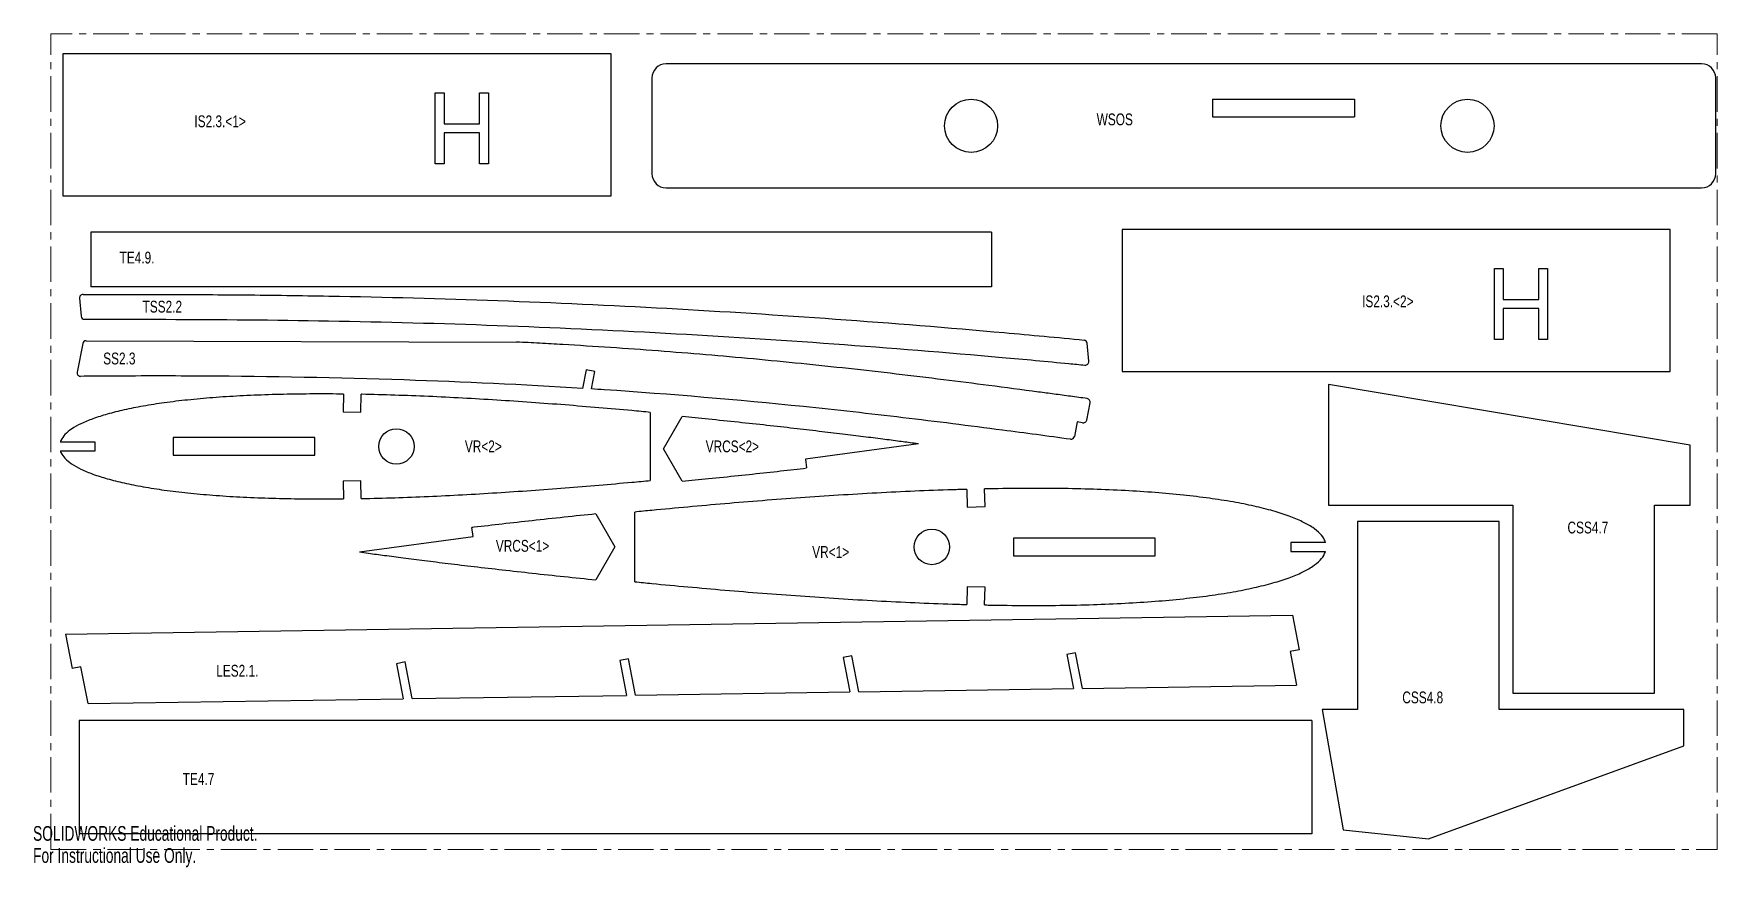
# Model space of a CAD drawing. Header units: inches. Extents: x 0 to 23.8, y 0 to 11.8.
import ezdxf

# ---------------------------------------------------------------- set-up
doc = ezdxf.new("R2010")
doc.units = ezdxf.units.IN
doc.header["$MEASUREMENT"] = 0
doc.linetypes.add('CENTERX2', pattern=[0.8, 0.5, -0.1, 0.1, -0.1])
doc.layers.add('PART_NAMES', color=1, linetype='Continuous')
doc.styles.add('SLDTEXTSTYLE0', font='TXT', dxfattribs={"width": 0.75})
doc.styles.add('SLDTEXTSTYLE1', font='TXT', dxfattribs={"width": 0.7})

msp = doc.modelspace()

# ---------------------------------------------------------------- linework, layer by layer
at = {"color": 7, "linetype": 'CENTERX2', "lineweight": 18}
for p, q in [((0.25, 0.25), (0.25, 11.75)), ((23.75, 11.75), (0.25, 11.75)), ((23.75, 0.25), (23.75, 11.75)), ((0.25, 0.25), (23.75, 0.25))]:
    msp.add_line(p, q, dxfattribs=at)
at = {"color": 7, "linetype": 'Continuous', "lineweight": 25}
for p, q in [((8.152, 11.466), (0.422, 11.466)), ((0.422, 11.466), (0.422, 9.466)), ((8.152, 9.466), (8.152, 11.466)), ((23.527, 11.326), (8.927, 11.326)), ((8.727, 11.126), (8.727, 9.776)), ((23.727, 9.776), (23.727, 11.126)), ((5.672, 10.916), (5.797, 10.916)), ((5.672, 9.916), (5.672, 10.916)), ((5.797, 10.916), (5.797, 10.478)), ((6.297, 10.916), (6.422, 10.916)), ((6.297, 10.478), (6.297, 10.916)), ((6.422, 10.916), (6.422, 9.916)), ((16.633, 10.826), (16.633, 10.576)), ((16.633, 10.826), (18.633, 10.826)), ((18.633, 10.826), (18.633, 10.576)), ((5.797, 10.478), (6.297, 10.478)), ((16.633, 10.576), (18.633, 10.576)), ((5.797, 10.353), (5.797, 9.916)), ((6.297, 10.353), (5.797, 10.353)), ((6.297, 9.916), (6.297, 10.353)), ((5.797, 9.916), (5.672, 9.916)), ((6.422, 9.916), (6.297, 9.916)), ((8.927, 9.576), (23.527, 9.576)), ((0.422, 9.466), (8.152, 9.466)), ((13.517, 8.952), (0.817, 8.952)), ((0.817, 8.952), (0.817, 8.182)), ((13.517, 8.952), (13.517, 8.182)), ((23.087, 8.989), (15.357, 8.989)), ((15.357, 8.989), (15.357, 6.989)), ((23.087, 6.989), (23.087, 8.989)), ((20.607, 8.439), (20.732, 8.439)), ((20.607, 7.439), (20.607, 8.439)), ((20.732, 8.439), (20.732, 8.002)), ((21.232, 8.439), (21.357, 8.439)), ((21.232, 8.002), (21.232, 8.439)), ((21.357, 8.439), (21.357, 7.439)), ((13.517, 8.182), (0.817, 8.182)), ((0.655, 8.019), (0.677, 7.769)), ((20.732, 8.002), (21.232, 8.002)), ((20.732, 7.877), (20.732, 7.439)), ((21.232, 7.877), (20.732, 7.877)), ((21.232, 7.439), (21.232, 7.877)), ((0.7, 7.381), (0.621, 6.979)), ((0.749, 7.421), (6.819, 7.403)), ((14.887, 7.132), (14.865, 7.386)), ((20.732, 7.439), (20.607, 7.439)), ((21.357, 7.439), (21.232, 7.439)), ((7.799, 7.011), (7.748, 6.749)), ((7.922, 6.986), (7.799, 7.011)), ((7.874, 6.741), (7.922, 6.986)), ((15.357, 6.989), (23.087, 6.989)), ((4.378, 6.669), (4.374, 6.419)), ((4.624, 6.416), (4.628, 6.666)), ((18.265, 6.802), (18.265, 5.102)), ((23.365, 5.947), (18.265, 6.802)), ((4.374, 6.419), (4.624, 6.416)), ((8.704, 6.411), (8.704, 5.45)), ((14.858, 6.303), (14.905, 6.547)), ((8.89, 5.896), (9.153, 6.351)), ((14.725, 6.278), (14.685, 6.072)), ((14.799, 6.264), (14.725, 6.278)), ((0.874, 5.993), (0.386, 5.993)), ((0.874, 5.868), (0.874, 5.993)), ((3.974, 6.056), (1.974, 6.056)), ((1.974, 6.056), (1.974, 5.806)), ((3.974, 5.806), (3.974, 6.056)), ((12.484, 5.967), (10.891, 5.751)), ((23.365, 5.102), (23.365, 5.947)), ((0.386, 5.868), (0.874, 5.868)), ((1.974, 5.806), (3.974, 5.806)), ((9.153, 5.44), (8.89, 5.896)), ((10.891, 5.751), (10.908, 5.627)), ((4.624, 5.446), (4.374, 5.443)), ((4.374, 5.443), (4.378, 5.193)), ((4.628, 5.196), (4.624, 5.446)), ((13.168, 5.326), (13.174, 5.076)), ((13.424, 5.082), (13.418, 5.332)), ((8.484, 4.023), (8.484, 5.006)), ((13.174, 5.076), (13.424, 5.082)), ((18.265, 5.102), (20.865, 5.102)), ((20.865, 5.102), (20.865, 2.452)), ((22.865, 2.452), (22.865, 5.102)), ((22.865, 5.102), (23.365, 5.102)), ((6.204, 4.663), (6.187, 4.787)), ((7.938, 4.979), (8.206, 4.514)), ((18.676, 4.874), (18.676, 2.224)), ((20.676, 4.874), (18.676, 4.874)), ((20.676, 2.224), (20.676, 4.874)), ((4.603, 4.443), (6.204, 4.663)), ((8.206, 4.514), (7.938, 4.05)), ((15.824, 4.639), (13.824, 4.639)), ((13.824, 4.639), (13.824, 4.389)), ((15.824, 4.389), (15.824, 4.639)), ((18.223, 4.577), (17.734, 4.577)), ((17.734, 4.577), (17.734, 4.452)), ((13.824, 4.389), (15.824, 4.389)), ((17.734, 4.452), (18.223, 4.452)), ((13.174, 3.952), (13.168, 3.702)), ((13.424, 3.946), (13.174, 3.952)), ((13.418, 3.696), (13.424, 3.946)), ((0.459, 3.286), (17.758, 3.55)), ((17.758, 3.55), (17.852, 3.064)), ((0.459, 3.286), (0.553, 2.8)), ((5.247, 2.892), (5.125, 2.868)), ((5.125, 2.868), (5.221, 2.374)), ((5.348, 2.376), (5.247, 2.892)), ((8.397, 2.937), (8.274, 2.913)), ((8.274, 2.913), (8.37, 2.422)), ((8.497, 2.424), (8.397, 2.937)), ((11.547, 2.981), (11.424, 2.957)), ((11.424, 2.957), (11.519, 2.47)), ((11.646, 2.472), (11.547, 2.981)), ((14.699, 3.022), (14.577, 2.998)), ((14.577, 2.998), (14.671, 2.518)), ((14.797, 2.52), (14.699, 3.022)), ((17.852, 3.064), (17.725, 3.039)), ((17.725, 3.039), (17.817, 2.566)), ((0.676, 2.824), (0.553, 2.8)), ((0.777, 2.306), (0.676, 2.824)), ((5.348, 2.376), (8.37, 2.422)), ((8.497, 2.424), (11.519, 2.47)), ((11.646, 2.472), (14.671, 2.518)), ((14.797, 2.52), (17.817, 2.566)), ((20.865, 2.452), (22.865, 2.452)), ((0.777, 2.306), (5.221, 2.374)), ((18.176, 2.224), (18.476, 0.524)), ((18.676, 2.224), (18.176, 2.224)), ((23.276, 2.224), (20.676, 2.224)), ((23.276, 1.71), (23.276, 2.224)), ((18.032, 2.068), (0.652, 2.068)), ((0.652, 2.068), (0.652, 0.468)), ((18.032, 2.068), (18.032, 0.468)), ((19.676, 0.399), (23.276, 1.71)), ((18.476, 0.524), (19.676, 0.399)), ((18.032, 0.468), (0.652, 0.468))]:
    msp.add_line(p, q, dxfattribs=at)
for centre, radius in [((13.227, 10.451), 0.375), ((20.227, 10.451), 0.375), ((5.124, 5.931), 0.25), ((12.674, 4.514), 0.25)]:
    msp.add_circle(centre, radius, dxfattribs=at)
for centre, radius, start, end in [((8.927, 11.126), 0.2, 90, 180), ((23.527, 11.126), 0.2, 0, 90), ((8.927, 9.776), 0.2, 180, 270), ((23.527, 9.776), 0.2, 270, 0), ((0.705, 8.023), 0.05, 90.1303, 185), ((0.727, 7.773), 0.05, 185, 270.1253), ((0.749, 7.371), 0.05, 89.8235, 168.8932), ((14.815, 7.381), 0.05, 5, 84.4429), ((14.837, 7.128), 0.05, 264.4221, 5), ((0.67, 6.969), 0.05, 168.8932, 270.5892), ((14.856, 6.556), 0.05, 348.8932, 82.2324), ((14.809, 6.313), 0.05, 258.8932, 348.8932), ((14.636, 6.082), 0.05, 262.2662, 348.8932)]:
    msp.add_arc(centre, radius, start, end, dxfattribs=at)
for points, knots in [([(0.705, 8.073), (1.066, 8.074), (1.427, 8.074), (2.186, 8.073), (2.583, 8.071), (3.378, 8.064), (3.775, 8.058), (4.967, 8.038), (5.762, 8.016), (7.35, 7.959), (8.144, 7.922), (9.732, 7.835), (10.525, 7.784), (12.11, 7.67), (12.903, 7.606), (14.07, 7.502), (14.445, 7.467), (14.82, 7.431)], [0.5966082, 0.5966082, 0.5966082, 0.5966082, 0.625, 0.625, 0.65625, 0.65625, 0.6875, 0.6875, 0.75, 0.75, 0.8125, 0.8125, 0.875, 0.875, 0.9375, 0.9375, 0.9671219, 0.9671219, 0.9671219, 0.9671219]), ([(0.727, 7.723), (0.91, 7.724), (1.292, 7.724), (2.439, 7.723), (4.195, 7.708), (7.336, 7.624), (10.502, 7.448), (13.189, 7.232), (14.368, 7.123), (14.757, 7.085), (14.832, 7.078)], [0.5971671, 0.5971671, 0.5971671, 0.5971671, 0.611587, 0.627212, 0.6875, 0.75, 0.875, 0.9375, 0.9624107, 0.9683461, 0.9683461, 0.9683461, 0.9683461]), ([(14.863, 6.606), (14.785, 6.617), (14.63, 6.638), (14.401, 6.668), (14.018, 6.72), (13.498, 6.788), (12.829, 6.873), (12.17, 6.953), (11.276, 7.054), (10.382, 7.145), (9.486, 7.224), (8.815, 7.278), (8.142, 7.326), (7.586, 7.361), (7.144, 7.386), (6.927, 7.397), (6.819, 7.403)], [0, 0, 0, 0, 0.0294171, 0.0579663, 0.0856476, 0.1729209, 0.2524393, 0.3358308, 0.4192231, 0.5860175, 0.6694548, 0.7527951, 0.8358639, 0.9195811, 0.959657, 1, 1, 1, 1]), ([(7.748, 6.749), (6.911, 6.801), (5.134, 6.884), (2.923, 6.925), (1.466, 6.925), (0.886, 6.921), (0.736, 6.92), (0.671, 6.919)], [0.6385725, 0.6385725, 0.6385725, 0.6385725, 0.75, 0.875, 0.9319535, 0.9432946, 0.9519185, 0.9519185, 0.9519185, 0.9519185]), ([(4.378, 6.669), (4.312, 6.67), (4.099, 6.672), (3.746, 6.67), (3.325, 6.661), (2.923, 6.644), (2.543, 6.62), (2.188, 6.588), (1.86, 6.549), (1.561, 6.502), (1.292, 6.449), (1.056, 6.391), (0.852, 6.326), (0.684, 6.258), (0.55, 6.184), (0.453, 6.107), (0.401, 6.04), (0.388, 6.001), (0.386, 5.993)], [0.6654394, 0.6654394, 0.6654394, 0.6654394, 0.681178, 0.7161298, 0.7497181, 0.7817483, 0.8120365, 0.8404153, 0.8667321, 0.8908491, 0.9126518, 0.9320463, 0.9489729, 0.9634132, 0.9754213, 0.9851752, 0.9930911, 0.9949793, 0.9949793, 0.9949793, 0.9949793]), ([(8.704, 6.411), (8.618, 6.42), (8.376, 6.442), (7.976, 6.477), (7.502, 6.516), (7.022, 6.552), (6.539, 6.584), (6.057, 6.613), (5.577, 6.636), (5.103, 6.654), (4.787, 6.663), (4.63, 6.666), (4.628, 6.666)], [0.3207638, 0.3207638, 0.3207638, 0.3207638, 0.3415169, 0.3787011, 0.4165753, 0.4549022, 0.4934472, 0.5319715, 0.5702371, 0.6080126, 0.6450663, 0.6455627, 0.6455627, 0.6455627, 0.6455627]), ([(14.629, 6.032), (14.309, 6.076), (13.521, 6.181), (12.266, 6.34), (10.396, 6.548), (8.932, 6.672), (7.934, 6.737), (7.874, 6.741)], [0.3322791, 0.3322791, 0.3322791, 0.3322791, 0.375, 0.4375, 0.5, 0.625, 0.6329856, 0.6329856, 0.6329856, 0.6329856]), ([(12.484, 5.967), (12.463, 5.97), (12.374, 5.982), (12.207, 6.004), (11.971, 6.035), (11.702, 6.069), (11.403, 6.106), (11.075, 6.145), (10.721, 6.186), (10.341, 6.229), (9.939, 6.272), (9.541, 6.313), (9.276, 6.339), (9.153, 6.351)], [0.0331501, 0.0331501, 0.0331501, 0.0331501, 0.0382266, 0.0544813, 0.0734448, 0.0949988, 0.1190064, 0.1453189, 0.1737703, 0.2041837, 0.2363707, 0.2701295, 0.2997622, 0.2997622, 0.2997622, 0.2997622]), ([(0.386, 5.868), (0.388, 5.861), (0.401, 5.822), (0.453, 5.755), (0.55, 5.678), (0.684, 5.604), (0.852, 5.535), (1.056, 5.471), (1.292, 5.412), (1.561, 5.36), (1.86, 5.313), (2.188, 5.274), (2.543, 5.242), (2.923, 5.217), (3.325, 5.201), (3.746, 5.192), (4.099, 5.19), (4.312, 5.192), (4.378, 5.193)], [0.0050207, 0.0050207, 0.0050207, 0.0050207, 0.0069089, 0.0148248, 0.0245787, 0.0365868, 0.0510271, 0.0679537, 0.0873482, 0.1091509, 0.1332679, 0.1595847, 0.1879635, 0.2182517, 0.2502819, 0.2838702, 0.318822, 0.3345606, 0.3345606, 0.3345606, 0.3345606]), ([(9.153, 5.44), (9.276, 5.452), (9.541, 5.478), (9.939, 5.52), (10.341, 5.563), (10.662, 5.599), (10.848, 5.62), (10.908, 5.627)], [0.7002378, 0.7002378, 0.7002378, 0.7002378, 0.7298705, 0.7636293, 0.7958163, 0.8262297, 0.8405765, 0.8405765, 0.8405765, 0.8405765]), ([(4.628, 5.196), (4.63, 5.196), (4.787, 5.199), (5.103, 5.207), (5.577, 5.226), (6.057, 5.249), (6.539, 5.278), (7.022, 5.31), (7.502, 5.346), (7.976, 5.385), (8.376, 5.42), (8.618, 5.442), (8.704, 5.45)], [0.3544373, 0.3544373, 0.3544373, 0.3544373, 0.3549337, 0.3919874, 0.4297629, 0.4680285, 0.5065528, 0.5450978, 0.5834247, 0.6212989, 0.6584831, 0.6792362, 0.6792362, 0.6792362, 0.6792362]), ([(13.168, 5.326), (13.1, 5.324), (12.855, 5.317), (12.432, 5.301), (11.897, 5.275), (11.359, 5.243), (10.821, 5.207), (10.286, 5.167), (9.757, 5.123), (9.239, 5.078), (8.815, 5.038), (8.565, 5.014), (8.484, 5.006)], [0.3774297, 0.3774297, 0.3774297, 0.3774297, 0.3919874, 0.4297629, 0.4680285, 0.5065528, 0.5450978, 0.5834247, 0.6212989, 0.6584831, 0.6947496, 0.7122315, 0.7122315, 0.7122315, 0.7122315]), ([(18.223, 4.577), (18.22, 4.588), (18.206, 4.634), (18.146, 4.71), (18.038, 4.797), (17.889, 4.878), (17.701, 4.955), (17.474, 5.027), (17.21, 5.093), (16.911, 5.152), (16.577, 5.203), (16.211, 5.247), (15.815, 5.283), (15.392, 5.31), (14.944, 5.329), (14.474, 5.339), (13.984, 5.341), (13.63, 5.336), (13.44, 5.333), (13.418, 5.332)], [0.004488, 0.004488, 0.004488, 0.004488, 0.0069089, 0.0148248, 0.0245787, 0.0365868, 0.0510271, 0.0679537, 0.0873482, 0.1091509, 0.1332679, 0.1595847, 0.1879635, 0.2182517, 0.2502819, 0.2838702, 0.318822, 0.3549337, 0.3596057, 0.3596057, 0.3596057, 0.3596057]), ([(7.938, 4.979), (7.788, 4.964), (7.489, 4.933), (7.048, 4.885), (6.625, 4.838), (6.341, 4.805), (6.198, 4.788), (6.187, 4.787)], [0.7314568, 0.7314568, 0.7314568, 0.7314568, 0.7636293, 0.7958163, 0.8262297, 0.8546811, 0.8570013, 0.8570013, 0.8570013, 0.8570013]), ([(4.603, 4.443), (4.645, 4.437), (4.762, 4.42), (4.968, 4.394), (5.231, 4.359), (5.53, 4.321), (5.864, 4.28), (6.23, 4.236), (6.625, 4.191), (7.048, 4.143), (7.489, 4.096), (7.788, 4.065), (7.938, 4.05)], [0.029095, 0.029095, 0.029095, 0.029095, 0.0382266, 0.0544813, 0.0734448, 0.0949988, 0.1190064, 0.1453189, 0.1737703, 0.2041837, 0.2363707, 0.2685432, 0.2685432, 0.2685432, 0.2685432]), ([(13.418, 3.696), (13.44, 3.696), (13.63, 3.692), (13.984, 3.688), (14.474, 3.69), (14.944, 3.7), (15.392, 3.719), (15.815, 3.746), (16.211, 3.782), (16.577, 3.825), (16.911, 3.877), (17.21, 3.936), (17.474, 4.002), (17.701, 4.073), (17.889, 4.15), (18.038, 4.232), (18.146, 4.318), (18.206, 4.395), (18.22, 4.441), (18.223, 4.452)], [0.6403943, 0.6403943, 0.6403943, 0.6403943, 0.6450663, 0.681178, 0.7161298, 0.7497181, 0.7817483, 0.8120365, 0.8404153, 0.8667321, 0.8908491, 0.9126518, 0.9320463, 0.9489729, 0.9634132, 0.9754213, 0.9851752, 0.9930911, 0.995512, 0.995512, 0.995512, 0.995512]), ([(8.484, 4.023), (8.565, 4.015), (8.815, 3.99), (9.239, 3.951), (9.757, 3.905), (10.286, 3.862), (10.821, 3.822), (11.359, 3.786), (11.897, 3.754), (12.432, 3.728), (12.855, 3.711), (13.1, 3.704), (13.168, 3.702)], [0.2877685, 0.2877685, 0.2877685, 0.2877685, 0.3052504, 0.3415169, 0.3787011, 0.4165753, 0.4549022, 0.4934472, 0.5319715, 0.5702371, 0.6080126, 0.6225703, 0.6225703, 0.6225703, 0.6225703])]:
    msp.add_open_spline(points, degree=3, knots=knots, dxfattribs=at)

# ---------------------------------------------------------------- texts
at = {"color": 7, "linetype": 'Continuous', "char_height": 0.2076, "attachment_point": 1, "style": 'SLDTEXTSTYLE1'}
for s, insert in [('SOLIDWORKS Educational Product.', (0, 0.579)), ('For Instructional Use Only.', (0, 0.268))]:
    msp.add_mtext(s, dxfattribs=dict(at, insert=insert))
at = {"layer": 'PART_NAMES', "char_height": 0.1667, "attachment_point": 1, "style": 'SLDTEXTSTYLE0'}
for s, insert in [('IS2.3.<1>', (2.275, 10.598)), ('WSOS', (14.998, 10.625)), ('TE4.9.', (1.22, 8.677)), ('TSS2.2', (1.544, 7.985)), ('IS2.3.<2>', (18.741, 8.06)), ('SS2.3', (0.989, 7.254)), ('VR<2>', (6.089, 6.016)), ('VRCS<2>', (9.485, 6.015)), ('CSS4.7', (21.637, 4.871)), ('VRCS<1>', (6.526, 4.613)), ('VR<1>', (10.987, 4.527)), ('LES2.1.', (2.583, 2.852)), ('CSS4.8', (19.308, 2.476)), ('TE4.7', (2.111, 1.325))]:
    msp.add_mtext(s, dxfattribs=dict(at, insert=insert))

doc.saveas('drawing.dxf')
